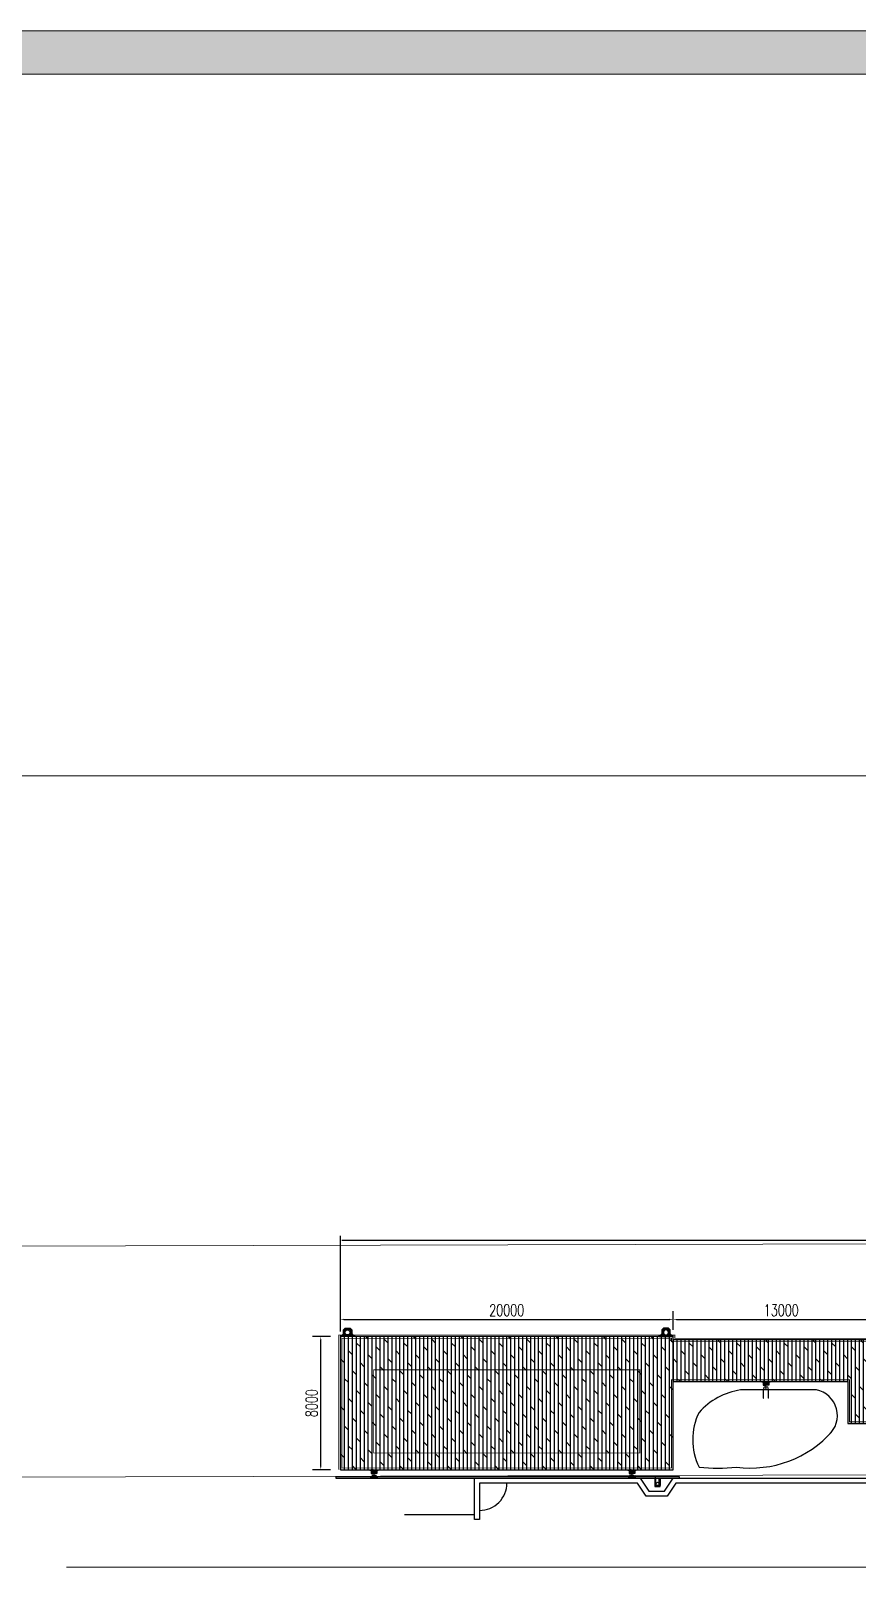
# Model space of a CAD drawing. Header units: millimetres. Extents: x -1871197 to -1180782, y 1281217 to 1543414.
# Drawn here: x -1789435 to -1739757, y 1451050 to 1543414 of the extents above; entities that cross this region are included whole.
import ezdxf

# ---------------------------------------------------------------- set-up
doc = ezdxf.new("R2010")
doc.units = ezdxf.units.MM
doc.header["$LTSCALE"] = 10
doc.linetypes.add('HIDDEN', pattern=[0.375, 0.25, -0.125])
doc.layers.get('0').update_dxf_attribs({"linetype": 'CONTINUOUS'})
doc.layers.get('DEFPOINTS').update_dxf_attribs({"linetype": 'CONTINUOUS'})
for name, color, linetype in [('DOTE', 1, 'CONTINUOUS'), ('PUB_DIM', 3, 'CONTINUOUS'), ('W-_ANTICOLLISION防撞措施', 6, 'CONTINUOUS'), ('W-MOUNTING固定方式', 5, 'CONTINUOUS'), ('W-PLASTIC_RAILINGS塑木栏杆', 6, 'CONTINUOUS'), ('W-STEEL_FRAME钢架', 3, 'CONTINUOUS'), ('W-STEEL_KEEL钢龙骨', 5, 'CONTINUOUS'), ('W-WOOD_FLOOR木地板', 30, 'CONTINUOUS'), ('Z', 12, 'CONTINUOUS'), ('护桩器', 154, 'CONTINUOUS'), ('景-通用-文字', 7, 'CONTINUOUS'), ('植物', 3, 'CONTINUOUS'), ('钢', 172, 'CONTINUOUS')]:
    doc.layers.add(name, color=color, linetype=linetype)
doc.layers.add('文字标注', color=7, linetype='CONTINUOUS', lineweight=18)
doc.styles.add('STANDARD_T3', font='simplex.shx', dxfattribs={"width": 0.7, "bigfont": 'gbcbig.shx'})
doc.dimstyles.new('W&&100', dxfattribs={"dimtxt": 350, "dimasz": 100, "dimexe": 250, "dimexo": 300, "dimgap": 100, "dimtad": 1, "dimdec": 0, "dimzin": 0, "dimdsep": 46, "dimtxsty": 'STANDARD_T3', "dimcen": 0.09, "dimclrd": 1, "dimclre": 1, "dimclrt": 7, "dimazin": 2, "dimtfac": 1, "dimtdec": 0, "dimtix": 1, "dimtmove": 2, "dimatfit": 3, "dimfxl": 100, "dimtolj": 1, "dimtzin": 0, "dimarcsym": 0})
doc.dimstyles.new('W&&200', dxfattribs={"dimtxt": 700, "dimasz": 200, "dimexe": 500, "dimexo": 600, "dimgap": 200, "dimtad": 1, "dimdec": 0, "dimzin": 0, "dimdsep": 46, "dimtxsty": 'STANDARD_T3', "dimcen": 0.09, "dimclrd": 1, "dimclre": 1, "dimclrt": 7, "dimazin": 2, "dimtfac": 1, "dimtdec": 0, "dimtix": 1, "dimtmove": 2, "dimatfit": 3, "dimfxl": 100, "dimtolj": 1, "dimtzin": 0, "dimarcsym": 0})
pattern_1 = [(90, (-3339564.74, -978606.98), (-238.122618, 1e-14), []), (135, (-3339564.74, -978607), (-476.24491, -476.24491), [336.75638, -673.512])]

# ---------------------------------------------------------------- blocks, each defined once
blk = doc.blocks.new('*U508')
for p, q in [((-250, 150), (-150, 250)), ((-190, 125), (-125, 190)), ((190, 125), (125, 190)), ((250, 150), (150, 250)), ((-250, -90), (-350, -190)), ((250, -90), (350, -190))]:
    blk.add_line(p, q)
blk.add_lwpolyline([(-430, -190), (430, -190), (430, -250), (-430, -250)], close=True)
at = {"layer": 'Z'}
for radius in [162, 152]:
    blk.add_circle((0, 0), radius, dxfattribs=at)
at = {"layer": '护桩器'}
blk.add_line((280, -250), (-280, -250), dxfattribs=at)
for points in [[(250, 150), (250, -190), (-250, -190), (-250, 150)], [(-182, 37), (-182, 27), (-232, 27)], [(-182, 37), (-232, 37)], [(-186, 39), (-209, 39), (-209, 37)], [(-186, 37), (-209, 37)], [(-208, 29), (-208, 37)], [(-208, 29), (-187, 29)], [(-207, 50), (-203, 51)], [(-206, 51), (-206, 50), (-201, 51), (-206, 51), (-207, 50)], [(-207, 42), (-207, 50)], [(-207, 42), (-207, 39)], [(-207, 42), (-206, 42)], [(-205, 42), (-206, 42), (-206, 50)], [(-198, 39), (-198, 42), (-205, 42)], [(-202, 56), (-203, 55)], [(-191, 55), (-203, 55)], [(-203, 46), (-203, 55)], [(-203, 29), (-203, 51)], [(-203, 51), (-199, 50), (-194, 51)], [(-193, 51), (-202, 51), (-203, 51)], [(-203, 42), (-203, 51), (-191, 51)], [(-202, 43), (-203, 42)], [(-203, 39), (-203, 42)], [(-203, 40), (-203, -38)], [(-203, -38), (-203, 40)], [(-203, 37), (-203, 39)], [(-203, 38), (-203, -38)], [(-203, 37), (-203, 28)], [(-203, 37), (-203, 29)], [(-203, 27), (-203, 29)], [(-191, 18), (-203, 18)], [(-202, 56), (-193, 56), (-191, 55)], [(-202, 56), (-202, 46)], [(-202, 51), (-202, 29)], [(-202, 51), (-202, 43)], [(-202, 43), (-193, 43), (-191, 42)], [(-202, 29), (-202, 18)], [(-198, 52), (-199, 53), (-199, 54), (-201, 53), (-201, 51), (-199, 51), (-199, 51), (-198, 52)], [(-201, 51), (-196, 50), (-192, 51), (-201, 51)], [(-199, 54), (-195, 54)], [(-199, 51), (-195, 51)], [(-199, 42), (-199, 50)], [(-197, 42), (-198, 42)], [(-196, 51), (-197, 52), (-196, 54), (-194, 54), (-194, 52)], [(-197, 49), (-197, -49)], [(-197, 39), (-197, 42)], [(-197, 42), (-197, 42)], [(-195, 42), (-197, 42)], [(-197, 37), (-197, 28)], [(-197, 29), (-197, 37)], [(-194, 51), (-196, 51)], [(-196, 42), (-196, 50)], [(-195, 42), (-188, 42)], [(-194, 52), (-194, 51)], [(-194, 51), (-189, 50), (-188, 51)], [(-193, 46), (-193, 56)], [(-193, 29), (-193, 51)], [(-193, 51), (-191, 51)], [(-193, 51), (-193, 43)], [(-193, 18), (-193, 29)], [(-188, 50), (-188, 51), (-192, 51), (-188, 50)], [(-191, 46), (-191, 55)], [(-191, 29), (-191, 51)], [(-191, 42), (-191, 51)], [(-191, 39), (-191, 42)], [(-191, 40), (-191, -38)], [(-191, -38), (-191, 40)], [(-191, 37), (-191, 39)], [(-191, 38), (-191, -38)], [(-191, 37), (-191, 29)], [(-191, 27), (-191, 29)], [(190, 125), (190, -190), (-190, -190), (-190, 125)], [(-189, 42), (-189, 50)], [(-188, 42), (-188, 50)], [(-188, 42), (-187, 42)], [(-188, 42), (-188, 42)], [(-187, 42), (-187, 39)], [(-187, 29), (-187, 37)], [(-186, 37), (-186, 39)], [(-150, 250), (150, 250)], [(-125, 190), (125, 190)], [(59, 197), (-49, 197)], [(-47, 206), (-46, 207)], [(-47, 206), (-47, 203), (-46, 207)], [(-47, 206), (-47, 206)], [(-47, 206), (-47, 206)], [(-47, 201), (-46, 205), (-47, 206)], [(-46, 199), (-47, 203), (-47, 194), (-46, 199)], [(-47, 201), (-46, 196), (-47, 192)], [(-47, 189), (-46, 189), (-47, 194), (-47, 189)], [(-46, 188), (-47, 192)], [(-46, 188), (-47, 189)], [(-47, 189), (-47, 189)], [(-40, 207), (-46, 207)], [(-46, 199), (-40, 199), (-40, 207)], [(-40, 205), (-46, 205)], [(-40, 196), (-46, 196)], [(-40, 189), (-46, 189)], [(-40, 188), (-46, 188)], [(-40, 209), (-40, 186), (-38, 186)], [(-38, 209), (-40, 209)], [(-40, 205), (-40, 205)], [(-38, 203), (-40, 203)], [(-40, 199), (-40, 188)], [(-38, 191), (-40, 191)], [(-40, 191), (-30, 191)], [(-40, 189), (-40, 189)], [(-38, 209), (-38, 186)], [(-30, 208), (-38, 208)], [(-30, 203), (-38, 203)], [(38, 203), (-38, 203)], [(-38, 197), (-30, 197)], [(40, 191), (-38, 191)], [(-30, 191), (-38, 191)], [(-38, 191), (40, 191)], [(38, 191), (-38, 191)], [(-30, 187), (-38, 187)], [(-37, 182), (-27, 182), (-27, 232)], [(-37, 182), (-37, 232)], [(-37, 203), (-28, 203)], [(-37, 197), (-28, 197)], [(-30, 187), (-30, 208)], [(-30, 191), (-28, 191)], [(18, 191), (18, 203)], [(29, 202), (18, 202)], [(18, 193), (29, 193)], [(37, 182), (27, 182), (27, 232)], [(27, 191), (29, 191)], [(37, 203), (28, 203)], [(37, 197), (28, 197)], [(29, 208), (29, 187)], [(29, 208), (37, 208)], [(37, 203), (29, 203)], [(29, 197), (37, 197)], [(37, 191), (29, 191)], [(29, 187), (37, 187)], [(37, 182), (37, 232)], [(37, 186), (37, 209)], [(39, 186), (39, 209), (37, 209)], [(37, 203), (39, 203)], [(37, 191), (39, 191)], [(37, 186), (39, 186)], [(42, 207), (39, 207)], [(39, 203), (42, 203)], [(39, 191), (42, 191)], [(42, 187), (39, 187)], [(42, 207), (42, 188)], [(42, 207), (42, 206)], [(42, 207), (50, 207)], [(42, 205), (42, 206), (50, 206)], [(43, 202), (42, 203)], [(42, 203), (51, 203), (51, 191)], [(43, 202), (43, 193), (42, 191)], [(42, 199), (50, 199)], [(42, 196), (50, 196)], [(42, 191), (51, 191)], [(42, 189), (50, 189)], [(42, 188), (42, 187)], [(42, 188), (42, 188)], [(42, 188), (50, 188)], [(51, 202), (43, 202)], [(51, 193), (43, 193)], [(46, 203), (55, 203)], [(56, 202), (46, 202)], [(46, 193), (56, 193)], [(46, 191), (55, 191)], [(50, 207), (51, 203)], [(51, 206), (50, 206), (51, 201), (51, 206), (50, 207)], [(51, 203), (50, 199), (51, 194)], [(51, 201), (50, 196), (51, 192), (51, 201)], [(51, 194), (50, 189), (51, 188)], [(50, 188), (51, 188), (51, 192), (50, 188)], [(51, 193), (51, 202), (51, 203)], [(51, 193), (51, 191)], [(55, 191), (55, 203)], [(56, 202), (55, 203)], [(56, 202), (56, 193), (55, 191)], [(182, 37), (182, 27), (232, 27)], [(182, 37), (232, 37)], [(186, 39), (209, 39), (209, 37)], [(186, 37), (186, 39)], [(186, 37), (209, 37)], [(187, 42), (187, 39)], [(188, 42), (187, 42)], [(187, 29), (187, 37)], [(208, 29), (187, 29)], [(194, 51), (189, 50), (188, 51)], [(188, 50), (188, 51), (192, 51), (188, 50)], [(188, 42), (188, 50)], [(195, 42), (188, 42)], [(188, 42), (188, 42)], [(189, 42), (189, 50)], [(202, 56), (193, 56), (191, 55)], [(191, 55), (203, 55)], [(191, 46), (191, 55)], [(191, 29), (191, 51)], [(193, 51), (191, 51)], [(191, 42), (191, 51)], [(203, 42), (203, 51), (191, 51)], [(202, 43), (193, 43), (191, 42)], [(191, 39), (191, 42)], [(191, 40), (191, -38)], [(191, -38), (191, 40)], [(191, 37), (191, 39)], [(191, 38), (191, -38)], [(191, 37), (191, 29)], [(191, 27), (191, 29)], [(191, 18), (203, 18)], [(201, 51), (196, 50), (192, 51), (201, 51)], [(193, 46), (193, 56)], [(193, 29), (193, 51)], [(193, 51), (202, 51), (203, 51)], [(193, 51), (193, 43)], [(193, 18), (193, 29)], [(196, 51), (197, 52), (196, 54), (194, 54), (194, 52)], [(194, 52), (194, 51)], [(194, 51), (196, 51)], [(203, 51), (199, 50), (194, 51)], [(199, 54), (195, 54)], [(199, 51), (195, 51)], [(195, 42), (197, 42)], [(196, 42), (196, 50)], [(197, 49), (197, -49)], [(197, 39), (197, 42)], [(197, 42), (197, 42)], [(197, 42), (198, 42)], [(197, 37), (197, 28)], [(197, 29), (197, 37)], [(198, 52), (199, 53), (199, 54), (201, 53), (201, 51), (199, 51), (199, 51), (198, 52)], [(198, 39), (198, 42), (205, 42)], [(199, 42), (199, 50)], [(206, 51), (206, 50), (201, 51), (206, 51), (207, 50)], [(202, 56), (203, 55)], [(202, 56), (202, 46)], [(202, 51), (202, 29)], [(202, 51), (202, 43)], [(202, 43), (203, 42)], [(202, 29), (202, 18)], [(203, 46), (203, 55)], [(203, 29), (203, 51)], [(207, 50), (203, 51)], [(203, 39), (203, 42)], [(203, 40), (203, -38)], [(203, -38), (203, 40)], [(203, 37), (203, 39)], [(203, 38), (203, -38)], [(203, 37), (203, 28)], [(203, 37), (203, 29)], [(203, 27), (203, 29)], [(205, 42), (206, 42), (206, 50)], [(207, 42), (206, 42)], [(207, 42), (207, 50)], [(207, 42), (207, 39)], [(208, 29), (208, 37)], [(-182, -37), (-182, -27), (-232, -27)], [(-182, -37), (-232, -37)], [(-209, -38), (-186, -38)], [(-209, -40), (-186, -40), (-186, -38)], [(-209, -38), (-209, -40)], [(-187, -30), (-208, -30)], [(-208, -30), (-208, -38)], [(-207, -40), (-207, -46)], [(-199, -46), (-199, -40), (-207, -40)], [(-206, -47), (-207, -46)], [(-206, -47), (-203, -47), (-207, -46)], [(-201, -47), (-205, -46), (-206, -47)], [(-206, -47), (-206, -47)], [(-206, -47), (-206, -47)], [(-205, -40), (-205, -46)], [(-205, -40), (-205, -40)], [(-203, -37), (-203, -28)], [(-203, -30), (-203, -28)], [(-203, -30), (-203, -38)], [(-203, -40), (-203, -30)], [(-203, -38), (-203, -40)], [(-199, -46), (-203, -47), (-194, -47), (-199, -46)], [(-201, -47), (-196, -46), (-192, -47)], [(-199, -40), (-188, -40)], [(-197, -37), (-197, -28)], [(-197, -38), (-197, -30)], [(-196, -40), (-196, -46)], [(-189, -47), (-189, -46), (-194, -47), (-189, -47)], [(-188, -46), (-192, -47)], [(-191, -30), (-191, -28)], [(-191, -30), (-191, -38)], [(-191, -40), (-191, -30)], [(-191, -38), (-191, -40)], [(-189, -40), (-189, -40)], [(-189, -40), (-189, -46)], [(-188, -46), (-189, -47)], [(-189, -47), (-189, -47)], [(-188, -40), (-188, -46)], [(-187, -30), (-187, -38)], [(59, -197), (-49, -197)], [(-46, -188), (-47, -189)], [(-46, -188), (-47, -192)], [(-47, -189), (-46, -189), (-47, -194), (-47, -189)], [(-47, -189), (-47, -189)], [(-47, -201), (-46, -196), (-47, -192)], [(-46, -199), (-47, -203), (-47, -194), (-46, -199)], [(-47, -201), (-46, -205), (-47, -206)], [(-47, -206), (-47, -203), (-46, -207)], [(-47, -206), (-46, -207)], [(-47, -206), (-47, -206)], [(-47, -206), (-47, -206)], [(-40, -188), (-46, -188)], [(-40, -189), (-46, -189)], [(-40, -196), (-46, -196)], [(-46, -199), (-40, -199), (-40, -207)], [(-40, -205), (-46, -205)], [(-40, -207), (-46, -207)], [(-40, -209), (-40, -186), (-38, -186)], [(-40, -199), (-40, -188)], [(-40, -189), (-40, -189)], [(-38, -191), (-40, -191)], [(-40, -191), (-30, -191)], [(-38, -203), (-40, -203)], [(-40, -205), (-40, -205)], [(-38, -209), (-40, -209)], [(-38, -209), (-38, -186)], [(-30, -187), (-38, -187)], [(40, -191), (-38, -191)], [(-30, -191), (-38, -191)], [(-38, -191), (40, -191)], [(38, -191), (-38, -191)], [(-38, -197), (-30, -197)], [(-30, -203), (-38, -203)], [(38, -203), (-38, -203)], [(-30, -208), (-38, -208)], [(-37, -182), (-27, -182), (-27, -232)], [(-37, -182), (-37, -232)], [(-37, -197), (-28, -197)], [(-37, -203), (-28, -203)], [(-30, -187), (-30, -208)], [(-30, -191), (-28, -191)], [(18, -191), (18, -203)], [(18, -193), (29, -193)], [(29, -202), (18, -202)], [(37, -182), (27, -182), (27, -232)], [(27, -191), (29, -191)], [(37, -197), (28, -197)], [(37, -203), (28, -203)], [(29, -208), (29, -187)], [(29, -187), (37, -187)], [(37, -191), (29, -191)], [(29, -197), (37, -197)], [(37, -203), (29, -203)], [(29, -208), (37, -208)], [(37, -182), (37, -232)], [(37, -186), (37, -209)], [(39, -186), (39, -209), (37, -209)], [(37, -186), (39, -186)], [(37, -191), (39, -191)], [(37, -203), (39, -203)], [(42, -187), (39, -187)], [(39, -191), (42, -191)], [(39, -203), (42, -203)], [(42, -207), (39, -207)], [(42, -188), (42, -187)], [(42, -207), (42, -188)], [(42, -188), (42, -188)], [(42, -188), (50, -188)], [(42, -189), (50, -189)], [(43, -202), (43, -193), (42, -191)], [(42, -191), (51, -191)], [(42, -203), (51, -203), (51, -191)], [(42, -196), (50, -196)], [(42, -199), (50, -199)], [(43, -202), (42, -203)], [(42, -205), (42, -206), (50, -206)], [(42, -207), (42, -206)], [(42, -207), (50, -207)], [(51, -193), (43, -193)], [(51, -202), (43, -202)], [(46, -191), (55, -191)], [(46, -193), (56, -193)], [(56, -202), (46, -202)], [(46, -203), (55, -203)], [(51, -194), (50, -189), (51, -188)], [(50, -188), (51, -188), (51, -192), (50, -188)], [(51, -201), (50, -196), (51, -192), (51, -201)], [(51, -203), (50, -199), (51, -194)], [(51, -206), (50, -206), (51, -201), (51, -206), (50, -207)], [(50, -207), (51, -203)], [(51, -193), (51, -191)], [(51, -193), (51, -202), (51, -203)], [(55, -191), (55, -203)], [(56, -202), (56, -193), (55, -191)], [(56, -202), (55, -203)], [(182, -37), (182, -27), (232, -27)], [(182, -37), (232, -37)], [(209, -38), (186, -38)], [(209, -40), (186, -40), (186, -38)], [(187, -30), (208, -30)], [(187, -30), (187, -38)], [(199, -40), (188, -40)], [(188, -40), (188, -46)], [(188, -46), (189, -47)], [(188, -46), (192, -47)], [(189, -40), (189, -40)], [(189, -40), (189, -46)], [(189, -47), (189, -46), (194, -47), (189, -47)], [(189, -47), (189, -47)], [(191, -30), (191, -28)], [(191, -30), (191, -38)], [(191, -40), (191, -30)], [(191, -38), (191, -40)], [(201, -47), (196, -46), (192, -47)], [(199, -46), (203, -47), (194, -47), (199, -46)], [(196, -40), (196, -46)], [(197, -37), (197, -28)], [(197, -38), (197, -30)], [(199, -46), (199, -40), (207, -40)], [(201, -47), (205, -46), (206, -47)], [(203, -37), (203, -28)], [(203, -30), (203, -28)], [(203, -30), (203, -38)], [(203, -40), (203, -30)], [(203, -38), (203, -40)], [(206, -47), (203, -47), (207, -46)], [(205, -40), (205, -46)], [(205, -40), (205, -40)], [(206, -47), (207, -46)], [(206, -47), (206, -47)], [(206, -47), (206, -47)], [(207, -40), (207, -46)], [(208, -30), (208, -38)], [(209, -38), (209, -40)]]:
    blk.add_lwpolyline(points, dxfattribs=at)
for points in [[(-172, 25), (-222, 25), (-222, -25), (-172, -25)], [(25, 172), (25, 222), (-25, 222), (-25, 172)], [(172, 25), (222, 25), (222, -25), (172, -25)], [(25, -172), (25, -222), (-25, -222), (-25, -172)]]:
    blk.add_lwpolyline(points, close=True, dxfattribs=at)
blk = doc.blocks.new('gddz')
h = blk.add_hatch(color=256)
h.dxf.hatch_style = 2
h.paths.add_polyline_path([(-163, 79), (-163, 69), (-171, 69)])
h = blk.add_hatch(color=256)
h.dxf.hatch_style = 2
h.paths.add_polyline_path([(-150, 54), (-150, 44), (-160, 54)])
h = blk.add_hatch(color=256)
h.dxf.hatch_style = 2
h.paths.add_polyline_path([(-132, 69), (-142, 79), (-142, 69)])
h = blk.add_hatch(color=256)
h.dxf.hatch_style = 2
h.paths.add_polyline_path([(142, 79), (142, 69), (132, 69)])
h = blk.add_hatch(color=256)
h.dxf.hatch_style = 2
h.paths.add_polyline_path([(150, 54), (150, 44), (160, 54)])
h = blk.add_hatch(color=256)
h.dxf.hatch_style = 2
h.paths.add_polyline_path([(173, 69), (163, 79), (163, 69)])
h = blk.add_hatch(color=256)
h.dxf.hatch_style = 2
h.paths.add_polyline_path([(-100, -100), (-100, -110), (-110, -100)])
h = blk.add_hatch(color=256)
h.dxf.hatch_style = 2
h.paths.add_polyline_path([(110, -100), (100, -100), (100, -110)])
at = {"lineweight": 13}
for points in [[(-230, 54), (230, 54), (230, 69), (-230, 69), (-230, 54)], [(-163, 69), (-163, 79), (-171, 69), (-163, 69)], [(-163, 569), (-163, 69), (-142, 69)], [(-150, 54), (-150, 44), (-160, 54), (-150, 54)], [(-120, -85), (-150, 39), (-6, 39), (-6, -85), (-120, -85)], [(-142, 69), (-142, 569)], [(-142, 69), (-142, 79), (-132, 69), (-142, 69)], [(-6, -85), (6, -85), (6, 39), (-6, 39), (-6, -85)], [(120, -85), (150, 39), (6, 39), (6, -85), (120, -85)], [(142, 69), (142, 79), (132, 69), (142, 69)], [(142, 569), (142, 69), (163, 69)], [(150, 54), (150, 44), (160, 54), (150, 54)], [(163, 69), (163, 569)], [(163, 69), (163, 79), (173, 69), (163, 69)], [(-120, -100), (120, -100), (120, -85), (-120, -85), (-120, -100)], [(-100, -100), (-100, -110), (-110, -100), (-100, -100)], [(-20, -112), (-100, -112), (-100, -100), (100, -100)], [(20, -288), (100, -288), (100, -300), (-100, -300), (-100, -288), (-20, -288)], [(-4, -271), (-4, -127)], [(4, -127), (4, -271)], [(100, -100), (100, -112), (20, -112)], [(100, -100), (100, -110), (110, -100), (100, -100)]]:
    blk.add_lwpolyline(points, dxfattribs=at)
at = {"lineweight": 0}
for points in [[(-163, 79), (-163, 69), (-171, 69), (-163, 79)], [(-163, 79), (-163, 69), (-171, 69), (-163, 79)], [(-150, 54), (-150, 44), (-160, 54), (-150, 54)], [(-150, 54), (-150, 44), (-160, 54), (-150, 54)], [(-132, 69), (-142, 79), (-142, 69), (-132, 69)], [(-132, 69), (-142, 79), (-142, 69), (-132, 69)], [(142, 79), (142, 69), (132, 69), (142, 79)], [(142, 79), (142, 69), (132, 69), (142, 79)], [(150, 54), (150, 44), (160, 54), (150, 54)], [(150, 54), (150, 44), (160, 54), (150, 54)], [(173, 69), (163, 79), (163, 69), (173, 69)], [(173, 69), (163, 79), (163, 69), (173, 69)], [(-100, -100), (-100, -110), (-110, -100), (-100, -100)], [(-100, -100), (-100, -110), (-110, -100), (-100, -100)], [(110, -100), (100, -100), (100, -110), (110, -100)], [(110, -100), (100, -100), (100, -110), (110, -100)]]:
    blk.add_lwpolyline(points, dxfattribs=at)
blk.add_lwpolyline([(-150, 54), (150, 54), (150, 39), (-150, 39)], close=True)
blk.add_arc((152, 565), 11.1, 23.29569, 156.70431)
at = {"lineweight": 13}
for points in [[(-152, 578), (-157, 578), (-161, 574), (-161, 569)], [(-142, 569), (-142, 574), (-146, 578), (-152, 578)], [(-4, -128), (-4, -119), (-11, -112), (-20, -112)], [(-20, -288), (-11, -288), (-4, -281), (-4, -271)], [(20, -112), (11, -112), (4, -119), (4, -128)], [(4, -271), (4, -281), (11, -288), (20, -288)]]:
    blk.add_open_spline(points, degree=3, dxfattribs=at)
blk = doc.blocks.new('hg')
at = {"layer": 'DOTE'}
blk.add_line((163, -140), (-37, -140), dxfattribs=at)
at = {"layer": 'W-MOUNTING固定方式'}
blk.add_lwpolyline([(-187, -184), (313, -184), (313, -227), (-187, -227)], close=True, dxfattribs=at)
at = {"layer": '钢'}
for p, q in [((113, -129), (13, -129)), ((113, -140), (13, -140)), ((113, -151), (13, -151)), ((16, -100), (16, -180)), ((110, -100), (110, -180))]:
    blk.add_line(p, q, dxfattribs=at)
for points in [[(-47, 0), (47, 0), (50, -3), (50, -77), (47, -80), (-47, -80), (-50, -77), (-50, -3)], [(173, 0), (79, 0), (76, -3), (76, -77), (79, -80), (173, -80), (176, -77), (176, -3)], [(-107, -7), (-67, -7), (-67, -227), (-107, -227)], [(-107, -28), (43, -28), (43, -52), (-107, -52)], [(163, -132), (-37, -132), (-37, -148), (163, -148)], [(-30, -125), (10, -125), (10, -227), (-30, -227)], [(110, -100), (16, -100), (13, -103), (13, -177), (16, -180), (110, -180), (113, -177), (113, -103)], [(233, -28), (83, -28), (83, -52), (233, -52)], [(156, -125), (116, -125), (116, -227), (156, -227)], [(233, -7), (193, -7), (193, -227), (233, -227)]]:
    blk.add_lwpolyline(points, close=True, dxfattribs=at)
at = {"layer": '钢', "linetype": 'HIDDEN', "ltscale": 50}
for points in [[(-103, -7), (-71, -7), (-71, -227), (-103, -227)], [(-26, -125), (6, -125), (6, -227), (-26, -227)], [(152, -125), (120, -125), (120, -227), (152, -227)], [(229, -7), (197, -7), (197, -227), (229, -227)]]:
    blk.add_lwpolyline(points, close=True, dxfattribs=at)
at = {"layer": 'PUB_DIM'}
blk.add_blockref('gddz', (63, 203), dxfattribs=at)
blk = doc.blocks.new('1')
h = blk.add_hatch(color=256)
h.dxf.hatch_style = 2
h.paths.add_polyline_path([(-150, 15), (-150, 25), (-160, 15)])
h = blk.add_hatch(color=256)
h.dxf.hatch_style = 2
h.paths.add_polyline_path([(-110, 169), (-100, 169), (-100, 179)])
h = blk.add_hatch(color=256)
h.dxf.hatch_style = 2
h.paths.add_polyline_path([(100, 169), (100, 179), (110, 169)])
h = blk.add_hatch(color=256)
h.dxf.hatch_style = 2
h.paths.add_polyline_path([(150, 15), (150, 25), (160, 15)])
h = blk.add_hatch(color=256)
h.dxf.hatch_style = 2
h.paths.add_polyline_path([(-173, 0), (-163, -10), (-163, 0)])
h = blk.add_hatch(color=256)
h.dxf.hatch_style = 2
h.paths.add_polyline_path([(-142, -10), (-142, 0), (-132, 0)])
h = blk.add_hatch(color=256)
h.dxf.hatch_style = 2
h.paths.add_polyline_path([(132, 0), (142, -10), (142, 0)])
h = blk.add_hatch(color=256)
h.dxf.hatch_style = 2
h.paths.add_polyline_path([(163, -10), (163, 0), (171, 0)])
at = {"lineweight": 13}
for points in [[(230, 15), (-230, 15), (-230, 0), (230, 0), (230, 15)], [(-150, 15), (-150, 25), (-160, 15), (-150, 15)], [(-120, 154), (-150, 30), (-6, 30), (-6, 154), (-120, 154)], [(120, 169), (-120, 169), (-120, 154), (120, 154), (120, 169)], [(-100, 169), (-100, 179), (-110, 169), (-100, 169)], [(-20, 357), (-100, 357), (-100, 369), (100, 369), (100, 357), (20, 357)], [(-100, 169), (-100, 181), (-20, 181)], [(20, 181), (100, 181), (100, 169), (-100, 169)], [(6, 154), (-6, 154), (-6, 30), (6, 30), (6, 154)], [(-4, 196), (-4, 340)], [(4, 340), (4, 196)], [(120, 154), (150, 30), (6, 30), (6, 154), (120, 154)], [(100, 169), (100, 179), (110, 169), (100, 169)], [(150, 15), (150, 25), (160, 15), (150, 15)], [(-163, 0), (-163, -10), (-173, 0), (-163, 0)], [(-142, 0), (-142, -10), (-132, 0), (-142, 0)], [(142, 0), (142, -10), (132, 0), (142, 0)], [(163, 0), (163, -10), (171, 0), (163, 0)]]:
    blk.add_lwpolyline(points, dxfattribs=at)
at = {"lineweight": 0}
for points in [[(-150, 15), (-150, 25), (-160, 15), (-150, 15)], [(-150, 15), (-150, 25), (-160, 15), (-150, 15)], [(-110, 169), (-100, 169), (-100, 179), (-110, 169)], [(-110, 169), (-100, 169), (-100, 179), (-110, 169)], [(100, 169), (100, 179), (110, 169), (100, 169)], [(100, 169), (100, 179), (110, 169), (100, 169)], [(150, 15), (150, 25), (160, 15), (150, 15)], [(150, 15), (150, 25), (160, 15), (150, 15)], [(-173, 0), (-163, -10), (-163, 0), (-173, 0)], [(-173, 0), (-163, -10), (-163, 0), (-173, 0)], [(-142, -10), (-142, 0), (-132, 0), (-142, -10)], [(-142, -10), (-142, 0), (-132, 0), (-142, -10)], [(132, 0), (142, -10), (142, 0), (132, 0)], [(132, 0), (142, -10), (142, 0), (132, 0)], [(163, -10), (163, 0), (171, 0), (163, -10)], [(163, -10), (163, 0), (171, 0), (163, -10)]]:
    blk.add_lwpolyline(points, dxfattribs=at)
blk.add_lwpolyline([(150, 15), (-150, 15), (-150, 30), (150, 30)], close=True)
at = {"lineweight": 13}
for points in [[(-4, 340), (-4, 350), (-11, 357), (-20, 357)], [(-20, 181), (-11, 181), (-4, 188), (-4, 197)], [(20, 357), (11, 357), (4, 350), (4, 340)], [(4, 197), (4, 188), (11, 181), (20, 181)]]:
    blk.add_open_spline(points, degree=3, dxfattribs=at)
blk = doc.blocks.new('hg2')
at = {"layer": 'DOTE'}
blk.add_line((-96, 216), (104, 216), dxfattribs=at)
at = {"layer": 'W-MOUNTING固定方式'}
blk.add_lwpolyline([(254, 260), (-246, 260), (-246, 303), (254, 303)], close=True, dxfattribs=at)
at = {"layer": '钢'}
for p, q in [((-46, 227), (54, 227)), ((-46, 216), (54, 216)), ((-46, 205), (54, 205)), ((-43, 176), (-43, 256)), ((51, 176), (51, 256))]:
    blk.add_line(p, q, dxfattribs=at)
for points in [[(-166, 83), (-126, 83), (-126, 303), (-166, 303)], [(-166, 104), (-16, 104), (-16, 128), (-166, 128)], [(-106, 76), (-12, 76), (-9, 79), (-9, 153), (-12, 156), (-106, 156), (-109, 153), (-109, 79)], [(-96, 208), (104, 208), (104, 224), (-96, 224)], [(-88, 201), (-48, 201), (-48, 303), (-88, 303)], [(-43, 176), (51, 176), (54, 179), (54, 253), (51, 256), (-43, 256), (-46, 253), (-46, 179)], [(114, 76), (20, 76), (17, 79), (17, 153), (20, 156), (114, 156), (117, 153), (117, 79)], [(174, 104), (24, 104), (24, 128), (174, 128)], [(97, 201), (57, 201), (57, 303), (97, 303)], [(174, 83), (134, 83), (134, 303), (174, 303)]]:
    blk.add_lwpolyline(points, close=True, dxfattribs=at)
at = {"layer": '钢', "linetype": 'HIDDEN', "ltscale": 50}
for points in [[(-162, 83), (-130, 83), (-130, 303), (-162, 303)], [(-84, 201), (-52, 201), (-52, 303), (-84, 303)], [(93, 201), (61, 201), (61, 303), (93, 303)], [(170, 83), (138, 83), (138, 303), (170, 303)]]:
    blk.add_lwpolyline(points, close=True, dxfattribs=at)
at = {"layer": 'W-STEEL_FRAME钢架'}
blk.add_blockref('1', (4, -197), dxfattribs=at)
blk = doc.blocks.new('*D525')
at = {"layer": 'DEFPOINTS', "color": 0, "transparency": 16777216}
for p in [(-1772003, 1464914), (-1770825, 1464914), (-1770825, 1456914)]:
    blk.add_point(p, dxfattribs=at)
at = {"layer": 'W-WOOD_FLOOR木地板', "color": 1, "lineweight": -2, "transparency": 16777216}
for p, q in [((-1771425, 1464914), (-1772503, 1464914)), ((-1772003, 1457114), (-1772003, 1464714)), ((-1771425, 1456914), (-1772503, 1456914))]:
    blk.add_line(p, q, dxfattribs=at)
at = {"layer": 'W-WOOD_FLOOR木地板', "color": 1, "transparency": 16777216}
for points in [[(-1772036, 1464714), (-1771970, 1464714), (-1772003, 1464914)], [(-1772036, 1457114), (-1771970, 1457114), (-1772003, 1456914)]]:
    blk.add_solid(points, dxfattribs=at)
at = {"layer": 'W-WOOD_FLOOR木地板', "color": 7, "transparency": 16777216, "insert": (-1772553, 1460914), "char_height": 700, "attachment_point": 5, "rotation": 90, "style": 'STANDARD_T3'}
blk.add_mtext('\\A1;8000', dxfattribs=at)
blk = doc.blocks.new('*D526')
at = {"layer": 'DEFPOINTS', "color": 0, "transparency": 16777216}
for p in [(-1750825, 1465953), (-1770825, 1464914), (-1750825, 1464914)]:
    blk.add_point(p, dxfattribs=at)
at = {"layer": 'W-WOOD_FLOOR木地板', "color": 1, "lineweight": -2, "transparency": 16777216}
for p, q in [((-1770825, 1465514), (-1770825, 1466453)), ((-1770625, 1465953), (-1751025, 1465953)), ((-1750825, 1465514), (-1750825, 1466453))]:
    blk.add_line(p, q, dxfattribs=at)
at = {"layer": 'W-WOOD_FLOOR木地板', "color": 1, "transparency": 16777216}
for points in [[(-1770625, 1465986), (-1770625, 1465919), (-1770825, 1465953)], [(-1751025, 1465986), (-1751025, 1465919), (-1750825, 1465953)]]:
    blk.add_solid(points, dxfattribs=at)
at = {"layer": 'W-WOOD_FLOOR木地板', "color": 7, "transparency": 16777216, "insert": (-1760825, 1466503), "char_height": 700, "attachment_point": 5, "style": 'STANDARD_T3'}
blk.add_mtext('\\A1;20000', dxfattribs=at)
blk = doc.blocks.new('*D527')
at = {"layer": 'DEFPOINTS', "color": 0, "transparency": 16777216}
for p in [(-1737825, 1465953), (-1750825, 1464714), (-1737825, 1464714)]:
    blk.add_point(p, dxfattribs=at)
at = {"layer": 'W-WOOD_FLOOR木地板', "color": 1, "lineweight": -2, "transparency": 16777216}
for p, q in [((-1750825, 1465314), (-1750825, 1466453)), ((-1750625, 1465953), (-1738025, 1465953)), ((-1737825, 1465314), (-1737825, 1466453))]:
    blk.add_line(p, q, dxfattribs=at)
at = {"layer": 'W-WOOD_FLOOR木地板', "color": 1, "transparency": 16777216}
for points in [[(-1750625, 1465986), (-1750625, 1465919), (-1750825, 1465953)], [(-1738025, 1465986), (-1738025, 1465919), (-1737825, 1465953)]]:
    blk.add_solid(points, dxfattribs=at)
at = {"layer": 'W-WOOD_FLOOR木地板', "color": 7, "transparency": 16777216, "insert": (-1744325, 1466503), "char_height": 700, "attachment_point": 5, "style": 'STANDARD_T3'}
blk.add_mtext('\\A1;13000', dxfattribs=at)
blk = doc.blocks.new('*D524')
at = {"layer": 'DEFPOINTS', "color": 0, "transparency": 16777216}
for p in [(-1678225, 1470719), (-1770825, 1464914), (-1678225, 1464914)]:
    blk.add_point(p, dxfattribs=at)
at = {"layer": '植物', "color": 1, "lineweight": -2, "transparency": 16777216}
for p, q in [((-1770825, 1465214), (-1770825, 1470969)), ((-1770725, 1470719), (-1678325, 1470719)), ((-1678225, 1465214), (-1678225, 1470969))]:
    blk.add_line(p, q, dxfattribs=at)
at = {"layer": '植物', "color": 1, "transparency": 16777216}
for points in [[(-1770725, 1470736), (-1770725, 1470702), (-1770825, 1470719)], [(-1678325, 1470736), (-1678325, 1470702), (-1678225, 1470719)]]:
    blk.add_solid(points, dxfattribs=at)
at = {"layer": '植物', "color": 7, "transparency": 16777216, "insert": (-1724525, 1470994), "char_height": 350, "attachment_point": 5, "style": 'STANDARD_T3'}
blk.add_mtext('\\A1;92600', dxfattribs=at)

msp = doc.modelspace()

# ---------------------------------------------------------------- hatches: boundary and pattern name
at = {"layer": 'W-WOOD_FLOOR木地板'}
h = msp.add_hatch(dxfattribs=at)
h.set_pattern_fill('DOLMIT', color=256, scale=300, angle=90)
h.set_pattern_definition(pattern_1)
h.paths.add_polyline_path([(-1750825.4, 1456914.1), (-1750825.4, 1464914.1), (-1770825.4, 1464914.1), (-1770825.4, 1456914.1)])
h = msp.add_hatch(dxfattribs=at)
h.set_pattern_fill('DOLMIT', color=256, scale=300, angle=90)
h.set_pattern_definition(pattern_1)
h.paths.add_polyline_path([(-1737763.5, 1464714.1), (-1750825.4, 1464714.1), (-1750825.4, 1462214.1), (-1740263.4, 1462214.1), (-1740263.4, 1459689.2), (-1698263.5, 1459689.2), (-1698263.5, 1462189.2), (-1737763.5, 1462189.2)])
at = {"layer": '景-通用-文字'}
h = msp.add_hatch(dxfattribs=at)
h.set_pattern_fill('混凝土', scale=500)
h.set_pattern_definition([(50, (-3011879, -1010947.8), (3586.301, -313.7607), [375, -4125]), (355, (-3011879, -1010947.8), (-693.7567, 3760.9607), [300, -3300]), (100.4514, (-3011580, -1010974), (2892.547, 3447.1977), [318.701, -3505.7106]), (46.1842, (-3011879, -1009948), (5336.205, -827.595), [562.5, -6187.5]), (96.6356, (-3011434.3, -1010017), (4673.3135, 4870.589), [478.051, -5258.565]), (351.1842, (-3011879, -1009948), (4673.31, 4870.593), [450, -4950]), (21, (-3011379, -1010197.8), (2984.5353, -2013.0945), [375, -4125]), (326, (-3011379, -1010197.8), (1216.5767, 3625.75), [300, -3300]), (71.4514, (-3011130.3, -1010365.6), (4201.113, 1612.6525), [318.701, -3505.7106]), (37.5, (-3011879, -1010947.8), (60.7993, 1664.46927), [0, -3260, 0, -3350, 0, -3312.5]), (7.5, (-3011879, -1010947.8), (1315.3477, 1972.0586), [0, -1910, 0, -3185, 0, -1262.5]), (327.5, (-3012994, -1010947.8), (2669.1122, -112.77436), [0, -1250, 0, -3900, 0, -5175]), (317.5, (-3013494, -1010947.8), (2915.9308, 500.525), [0, -1625, 0, -2590, 0, -3675])])
h.paths.add_polyline_path([(-1620308.1, 1543414.5), (-1801572.6, 1543414.5), (-1801572.6, 1540801.8), (-1620308.1, 1540801.8)])

# ---------------------------------------------------------------- linework, layer by layer
msp.add_line((-1752801.5, 1456414.5), (-1750825.4, 1456414.5))
at = {"color": 6, "const_width": 50}
msp.add_lwpolyline([(-1768825.4, 1457914.1), (-1752825.4, 1457914.1), (-1752825.4, 1462914.1), (-1768825.4, 1462914.1)], close=True, dxfattribs=at)
for points in [[(-1737963.5, 1456114.5), (-1750663.5, 1456114.5), (-1751188.5, 1455314.5), (-1752438.5, 1455314.5), (-1752963.5, 1456114.5), (-1760763.5, 1456114.5), (-1762463.5, 1456114.5), (-1762463.5, 1453914.5), (-1762763.5, 1453914.5), (-1762763.5, 1456414.5), (-1760763.5, 1456414.5), (-1752801.5, 1456414.5), (-1752276.5, 1455614.5), (-1751350.4, 1455614.5), (-1750825.4, 1456414.5), (-1738263.5, 1456414.5)], [(-1766963.5, 1454214.5), (-1762763.5, 1454214.5)]]:
    msp.add_lwpolyline(points)
msp.add_lwpolyline([(-1762463.5, 1454464.5, 0.4142136), (-1760813.5, 1456114.5)], format="xyb")
msp.add_circle((-1751762.7, 1456059.5), 100)
at = {"layer": 'W-_ANTICOLLISION防撞措施', "color": 2, "const_width": 50}
msp.add_lwpolyline([(-1770925.4, 1456914.1), (-1770925.4, 1465014.1), (-1750725.4, 1465014.1), (-1750725.4, 1464814.1), (-1737725.5, 1464814.1), (-1737725.5, 1462289.2), (-1698425.5, 1462289.2), (-1698425.5, 1467789.2), (-1678225.5, 1467789.2), (-1678225.5, 1459689.2)], dxfattribs=at)
at = {"layer": 'W-PLASTIC_RAILINGS塑木栏杆', "const_width": 50}
msp.add_lwpolyline([(-1770725.4, 1457014.1), (-1750925.4, 1457014.1), (-1750925.4, 1462314.1), (-1740225.4, 1462314.1), (-1740225.4, 1459789.2), (-1678425.5, 1459789.2), (-1678425.5, 1467589.2), (-1698225.5, 1467589.2), (-1698225.5, 1462089.2), (-1737925.5, 1462089.2), (-1737925.5, 1464614.1), (-1750925.4, 1464614.1), (-1750925.4, 1464814.1), (-1770725.4, 1464814.1)], close=True, dxfattribs=at)
at = {"layer": 'W-STEEL_FRAME钢架'}
for points in [[(-1770825.4, 1456914.1), (-1750825.4, 1456914.1), (-1750825.4, 1462214.1), (-1740325.4, 1462214.1), (-1740325.4, 1459689.2), (-1678325.5, 1459689.2), (-1678325.5, 1467689.2), (-1698325.5, 1467689.2), (-1698325.5, 1462189.2), (-1737825.5, 1462189.2), (-1737825.5, 1464714.1), (-1750825.4, 1464714.1), (-1750825.4, 1464914.1), (-1770825.4, 1464914.1), (-1770825.4, 1456914.1)], [(-1770825.4, 1456914.1), (-1770825.4, 1464914.1)]]:
    msp.add_lwpolyline(points, dxfattribs=at)
for points in [[(-1770825.4, 1456914.1), (-1750825.4, 1456914.1), (-1750825.4, 1464914.1), (-1770825.4, 1464914.1)], [(-1750825.4, 1464714.1), (-1750825.4, 1462214.1), (-1740325.4, 1462214.1), (-1740325.4, 1459689.2), (-1698325.5, 1459689.2), (-1698325.5, 1462189.2), (-1737825.5, 1462189.2), (-1737825.5, 1464714.1)], [(-1771096.3, 1456414.5), (-1750439.2, 1456414.5), (-1750439.2, 1456477.5), (-1771096.3, 1456477.5)], [(-1751922.8, 1455899.5), (-1751603.1, 1455899.5), (-1751603.1, 1455959.5), (-1751922.8, 1455959.5)], [(-1751922.7, 1455959.5), (-1751862.7, 1455959.5), (-1751862.7, 1456414.5), (-1751922.7, 1456414.5)], [(-1751602.7, 1455959.5), (-1751662.7, 1455959.5), (-1751662.7, 1456414.5), (-1751602.7, 1456414.5)]]:
    msp.add_lwpolyline(points, close=True, dxfattribs=at)
at = {"layer": 'W-STEEL_KEEL钢龙骨'}
msp.add_lwpolyline([(-1741483.4, 1458988.3, 0.6191644), (-1742211.6, 1461714.5), (-1746766.8, 1461714.5, 0.1736423), (-1749263.5, 1460359.5, 0.2352616), (-1749263.5, 1457075.6, 0.0598853), (-1747018.2, 1457075.6, 0.251851), (-1741263.5, 1459226.9)], format="xyb", dxfattribs=at)
msp.add_arc((-1746123.2, 1457550.7), 4213.2, 81.213709, 81.226005, dxfattribs=at)
at = {"layer": '文字标注'}
msp.add_line((-1787276.9, 1543414.5), (-1659079.2, 1543414.5), dxfattribs=at)
at = {"layer": '文字标注', "color": 7}
for p, q in [((-1524180.3, 1498625.7), (-1871197.2, 1498625.7)), ((-1816000.3, 1470295.2), (-1623021.6, 1470785.7)), ((-1815196.9, 1456414.5), (-1622218.1, 1456904.9)), ((-1787276.9, 1451049.6), (-1659079.2, 1451049.6))]:
    msp.add_line(p, q, dxfattribs=at)
msp.add_lwpolyline([(-1801572.6, 1543414.5), (-1620308.1, 1543414.5), (-1620308.1, 1540801.8), (-1801572.6, 1540801.8)], close=True, dxfattribs=at)

# ---------------------------------------------------------------- block references
at = {"rotation": 180}
msp.add_blockref('hg', (-1745187.3, 1461987.1), dxfattribs=at)
at = {"layer": 'W-STEEL_FRAME钢架'}
for p in [(-1768802, 1456611.4), (-1753302, 1456611.4)]:
    msp.add_blockref('hg2', p, dxfattribs=at)
at = {"layer": '护桩器'}
msp.add_blockref('*U508', (-1770395.4, 1465164.1), dxfattribs=at)
at = {"layer": '护桩器', "xscale": -1}
msp.add_blockref('*U508', (-1751255.4, 1465164.1), dxfattribs=at)

# ---------------------------------------------------------------- dimensions: what is measured, and where the dimension line sits
at = {"layer": 'W-WOOD_FLOOR木地板'}
for base, p1, p2, picture, middle in [((-1750825.4, 1465952.6), (-1770825.4, 1464914.1), (-1750825.4, 1464914.1), '*D526', (-1760825.4, 1466502.6)), ((-1737825.5, 1465952.6), (-1750825.4, 1464714.1), (-1737825.5, 1464714.1), '*D527', (-1744325.5, 1466502.6))]:
    dim = msp.add_linear_dim(base=base, p1=p1, p2=p2, dimstyle='W&&200', dxfattribs=at)
    dim.commit()
    dim.dimension.update_dxf_attribs({"geometry": picture, "text_midpoint": middle})
dim = msp.add_linear_dim(base=(-1772002.9, 1464914.1), p1=(-1770825.4, 1456914.1), p2=(-1770825.4, 1464914.1), angle=90, dimstyle='W&&200', dxfattribs=at)
dim.commit()
dim.dimension.update_dxf_attribs({"geometry": '*D525', "text_midpoint": (-1772552.9, 1460914.1)})
at = {"layer": '植物'}
dim = msp.add_linear_dim(base=(-1678225.5, 1470719), p1=(-1770825.4, 1464914.1), p2=(-1678225.5, 1464914.1), dimstyle='W&&100', dxfattribs=at)
dim.commit()
dim.dimension.update_dxf_attribs({"geometry": '*D524', "text_midpoint": (-1724525.5, 1470994)})

doc.saveas('drawing.dxf')
